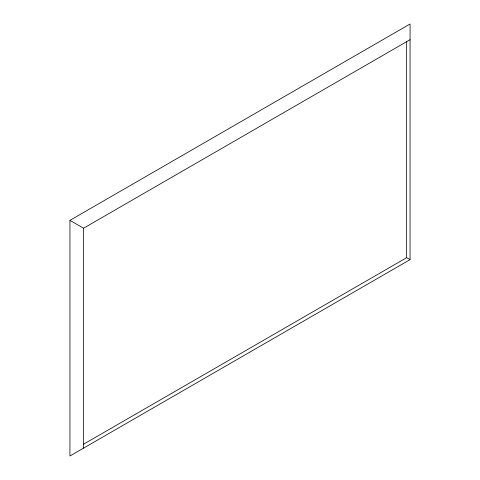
<?xml version="1.0" encoding="UTF-8"?>
<svg xmlns="http://www.w3.org/2000/svg" width="480" height="480" viewBox="0 0 480 480"><rect width="100%" height="100%" fill="white"/><g stroke="black" fill="none" stroke-linecap="round" stroke-linejoin="round"><path stroke-width="0.72" d="M69.942 220.362L410.058 24L410.058 259.638L69.942 456L69.942 220.362L83.55 228.216L410.058 39.708M83.394 444.306L406.656 257.676L410.058 259.638M406.656 41.484L406.656 257.676M83.55 228.216L83.55 448.146"/></g></svg>
